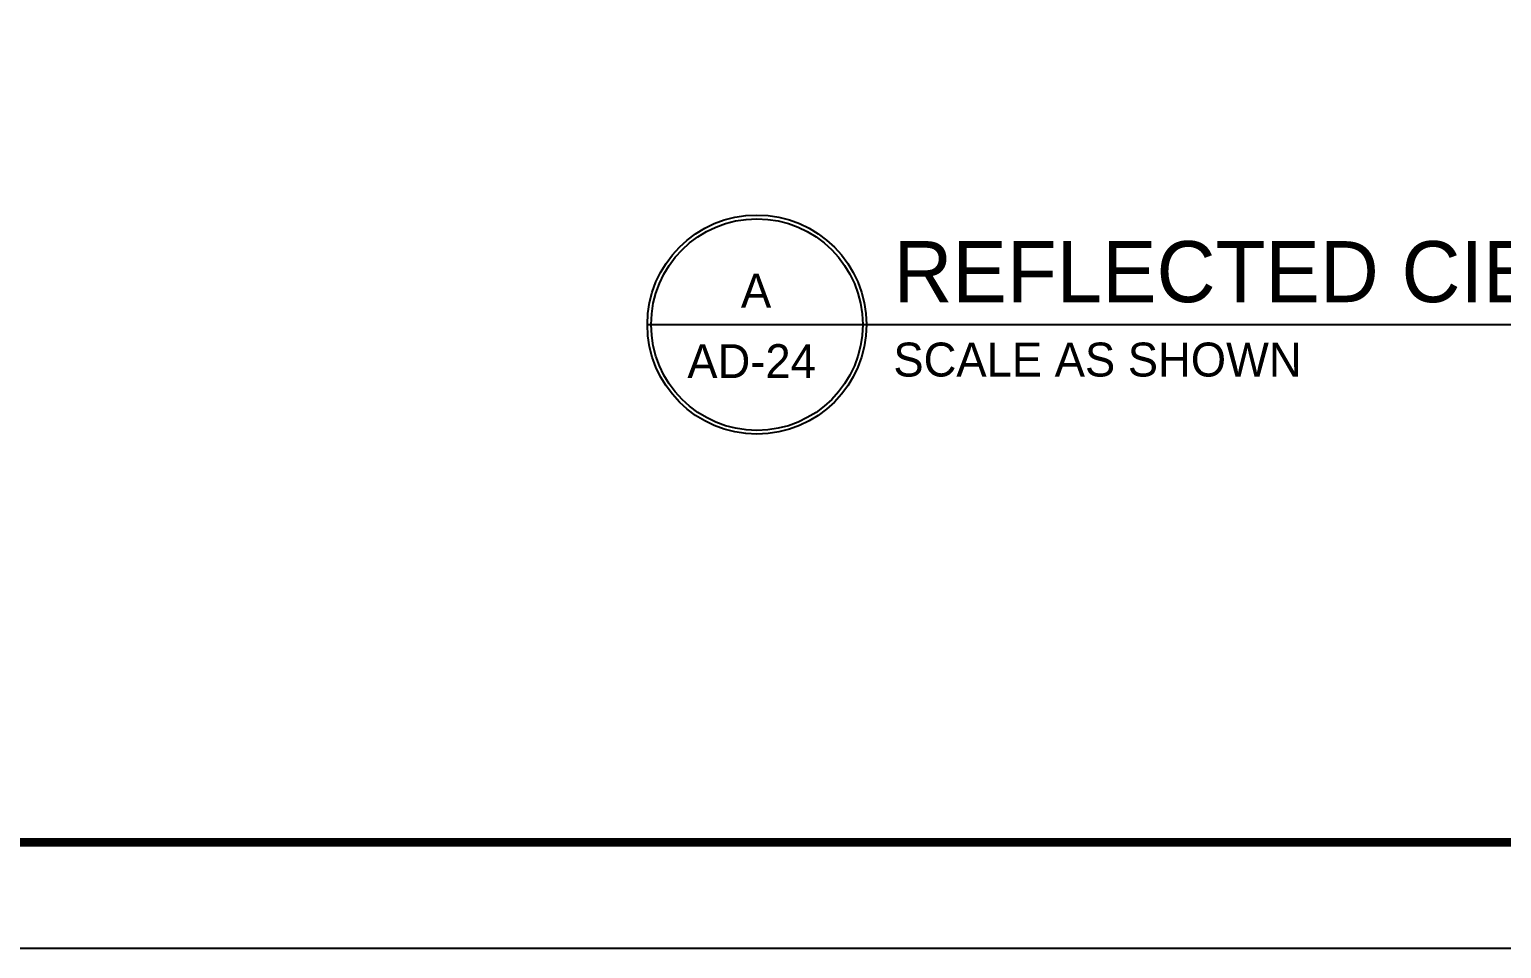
# Model space of a CAD drawing. Extents: x 10753 to 18704, y -5361 to 1140.
# Drawn here: x 13014.5 to 13281.2, y -1578.8 to -1412.4 of the extents above; entities that cross this region are included whole.
import ezdxf

# ---------------------------------------------------------------- set-up
doc = ezdxf.new("R2010")
doc.units = 0
doc.header["$LTSCALE"] = 30
doc.header["$MEASUREMENT"] = 0
for name, color, linetype in [('SEAL', 1, 'CONTINUOUS'), ('SLINE', 3, 'CONTINUOUS'), ('WL', 9, 'CONTINUOUS')]:
    doc.layers.add(name, color=color, linetype=linetype)
doc.styles.add('SMALL-DIM', font='stylu.ttf', dxfattribs={"height": 2})

msp = doc.modelspace()

# ---------------------------------------------------------------- linework, layer by layer
at = {"layer": 'SEAL', "color": 1}
msp.add_lwpolyline([(13965.2198, -732.20551), (13965.2198, -1578.8118), (12704.22678, -1578.8118), (12704.22678, -732.20551)], close=True, dxfattribs=at)
at = {"layer": 'SLINE'}
msp.add_line((13126.45527, -1465.82672), (13491.34062, -1465.82672), dxfattribs=at)
for radius in [19.84476, 19.16137]:
    msp.add_circle((13146.30003, -1465.82672), radius, dxfattribs=at)
at = {"layer": 'WL', "const_width": 1.60342}
msp.add_lwpolyline([(13945.97875, -751.44656), (13945.97875, -1559.57075), (12723.46783, -1559.57075), (12723.46783, -751.44656)], close=True, dxfattribs=at)

# ---------------------------------------------------------------- texts
at = {"layer": 'SLINE', "style": 'SMALL-DIM'}
for s, height, p in [('REFLECTED CIELING/LIGHTENING PLAN (FF)', 11.0592, (13171.04362, -1461.7624, 0.11746)), ('A', 6.144, (13143.40783, -1462.73043)), ('AD-24', 6.144, (13133.69354, -1475.51435)), ('SCALE AS SHOWN', 6.144, (13171.02615, -1475.22404, 0.13881))]:
    msp.add_text(s, height=height, dxfattribs=at).set_placement(p)

doc.saveas('drawing.dxf')
